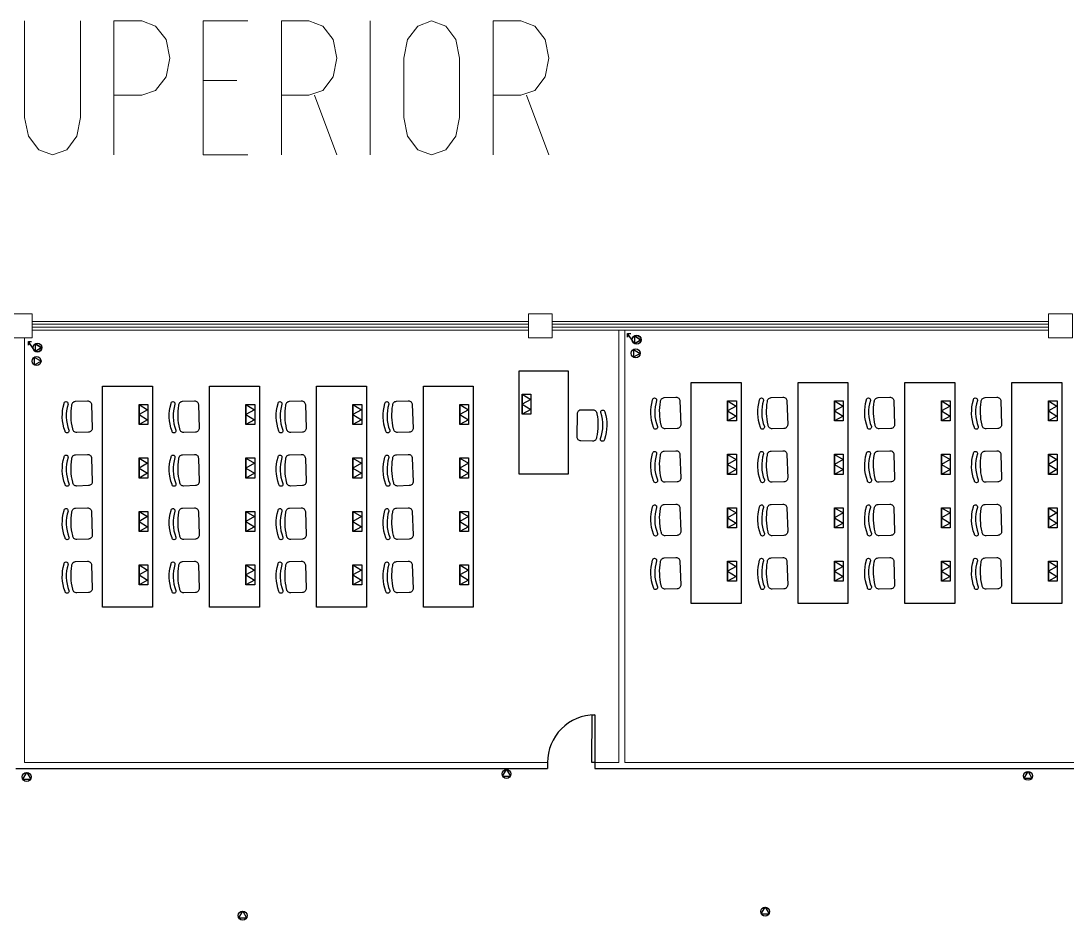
# Model space of a CAD drawing. Header units: millimetres. Extents: x 10.1 to 89.3, y 2.6 to 32.6.
# Drawn here: x 45.32 to 62.93, y 17.5 to 32.64 of the extents above; entities that cross this region are included whole.
import ezdxf

# ---------------------------------------------------------------- set-up
doc = ezdxf.new("R2010")
doc.units = ezdxf.units.MM
doc.layers.add('Mobiliario', color=140, linetype='Continuous')
doc.layers.add('pontos', color=84, linetype='Continuous')

# ---------------------------------------------------------------- blocks, each defined once
blk = doc.blocks.new('*U27')
at = {"layer": 'Mobiliario'}
blk.add_lwpolyline([(-0.42, 1.859), (0.42, 1.859), (0.42, -1.859), (-0.42, -1.859)], close=True, dxfattribs=at)
blk = doc.blocks.new('*U28')
at = {"color": 0, "linetype": 'ByBlock', "lineweight": -2, "transparency": 16777216}
for p in [(0, 0), (1.8, 0), (3.6, 0), (5.4, 0)]:
    blk.add_blockref('*U27', p, dxfattribs=at)
blk = doc.blocks.new('*U30')
at = {"layer": 'Mobiliario'}
blk.add_lwpolyline([(-0.42, 1.859), (0.42, 1.859), (0.42, -1.859), (-0.42, -1.859)], close=True, dxfattribs=at)
blk = doc.blocks.new('*U31')
at = {"color": 0, "linetype": 'ByBlock', "lineweight": -2, "transparency": 16777216}
for p in [(0, 0), (1.8, 0), (3.6, 0), (5.4, 0)]:
    blk.add_blockref('*U30', p, dxfattribs=at)

msp = doc.modelspace()

# ---------------------------------------------------------------- linework, layer by layer
for p, q in [((54.186, 20.156), (54.186, 20.056)), ((54.986, 20.156), (54.986, 20.056)), ((45.236, 20.056), (45.386, 20.056)), ((45.386, 20.056), (54.186, 20.056)), ((54.986, 20.056), (64.286, 20.056))]:
    msp.add_line(p, q)
at = {"color": 1, "lineweight": 0}
for points in [[(45.386, 32.644), (45.386, 31.016), (45.449, 30.703), (45.624, 30.471), (45.856, 30.39), (46.094, 30.471), (46.263, 30.703), (46.325, 31.016), (46.325, 32.644)], [(46.889, 30.39), (46.889, 32.644), (47.359, 32.644)], [(47.359, 31.392), (47.59, 31.473), (47.766, 31.705), (47.828, 32.018), (47.766, 32.331), (47.59, 32.556), (47.359, 32.644)], [(49.143, 30.39), (48.392, 30.39), (48.392, 32.644), (49.143, 32.644)], [(49.707, 30.39), (49.707, 32.644), (50.171, 32.644)], [(50.171, 31.392), (50.408, 31.473), (50.578, 31.705), (50.64, 32.018), (50.578, 32.331), (50.408, 32.556), (50.171, 32.644)], [(51.204, 30.39), (51.204, 32.644)], [(52.707, 32.018), (52.644, 32.331), (52.475, 32.556), (52.237, 32.644), (52.005, 32.556), (51.83, 32.331), (51.767, 32.018)], [(53.27, 30.39), (53.27, 32.644), (53.74, 32.644)], [(53.74, 31.392), (53.972, 31.473), (54.147, 31.705), (54.21, 32.018), (54.147, 32.331), (53.972, 32.556), (53.74, 32.644)], [(51.767, 31.016), (51.767, 32.018)], [(52.707, 32.018), (52.707, 31.016)], [(48.956, 31.642), (48.392, 31.642)], [(47.359, 31.392), (46.889, 31.392)], [(50.171, 31.392), (49.707, 31.392)], [(50.264, 31.392), (50.64, 30.39)], [(53.74, 31.392), (53.27, 31.392)], [(53.834, 31.392), (54.21, 30.39)], [(51.767, 31.016), (51.83, 30.703), (52.005, 30.471), (52.237, 30.39), (52.475, 30.471), (52.644, 30.703), (52.707, 31.016)]]:
    msp.add_lwpolyline(points, dxfattribs=at)
at = {"color": 7, "lineweight": 0}
for points in [[(45.11, 27.308), (45.511, 27.308), (45.511, 27.709), (45.11, 27.709), (45.11, 27.308), (45.11, 27.308)], [(53.865, 27.308), (54.266, 27.308), (54.266, 27.709), (53.865, 27.709), (53.865, 27.308), (53.865, 27.308)], [(62.62, 27.308), (63.021, 27.308), (63.021, 27.709), (62.62, 27.709), (62.62, 27.308), (62.62, 27.308)], [(45.511, 27.584), (53.865, 27.584)], [(45.511, 27.534), (53.865, 27.534)], [(45.511, 27.484), (53.865, 27.484)], [(54.266, 27.584), (62.62, 27.584)], [(54.266, 27.534), (62.62, 27.534)], [(54.266, 27.484), (62.62, 27.484)], [(45.386, 27.308), (45.386, 20.156), (54.186, 20.156)], [(45.511, 27.434), (53.865, 27.434)], [(54.266, 27.434), (62.62, 27.434)], [(54.986, 20.156), (55.386, 20.156), (55.386, 27.434)], [(55.486, 27.434), (55.486, 20.156), (64.286, 20.156)]]:
    msp.add_lwpolyline(points, dxfattribs=at)
msp.add_lwpolyline([(54.986, 20.956), (54.986, 20.156), (54.936, 20.156), (54.937, 20.956), (54.986, 20.956)])
msp.add_arc((54.986, 20.156), 0.8, 90, 180.0454)
at = {"layer": 'Mobiliario'}
for p, q in [((55.988, 26.294), (55.988, 26.294)), ((57.788, 26.294), (57.788, 26.294)), ((59.588, 26.294), (59.588, 26.294)), ((61.388, 26.294), (61.388, 26.294)), ((46.082, 26.232), (46.082, 26.232)), ((47.882, 26.232), (47.882, 26.232)), ((49.682, 26.232), (49.682, 26.232)), ((51.482, 26.232), (51.482, 26.232)), ((55.11, 25.565), (55.11, 25.565)), ((55.988, 25.394), (55.988, 25.394)), ((57.788, 25.394), (57.788, 25.394)), ((59.588, 25.394), (59.588, 25.394)), ((61.388, 25.394), (61.388, 25.394)), ((46.082, 25.332), (46.082, 25.332)), ((47.882, 25.332), (47.882, 25.332)), ((49.682, 25.332), (49.682, 25.332)), ((51.482, 25.332), (51.482, 25.332)), ((55.988, 24.494), (55.988, 24.494)), ((57.788, 24.494), (57.788, 24.494)), ((59.588, 24.494), (59.588, 24.494)), ((61.388, 24.494), (61.388, 24.494)), ((46.082, 24.432), (46.082, 24.432)), ((47.882, 24.432), (47.882, 24.432)), ((49.682, 24.432), (49.682, 24.432)), ((51.482, 24.432), (51.482, 24.432)), ((46.082, 23.532), (46.082, 23.532)), ((47.882, 23.532), (47.882, 23.532)), ((49.682, 23.532), (49.682, 23.532)), ((51.482, 23.532), (51.482, 23.532)), ((55.988, 23.594), (55.988, 23.594)), ((57.788, 23.594), (57.788, 23.594)), ((59.588, 23.594), (59.588, 23.594)), ((61.388, 23.594), (61.388, 23.594))]:
    msp.add_line(p, q, dxfattribs=at)
msp.add_lwpolyline([(54.541, 26.745), (53.704, 26.745), (53.704, 25.017), (54.541, 25.017)], close=True, dxfattribs=at)
for points in [[(46.264, 25.711, -0.414214), (46.196, 25.775, -0.100929), (46.182, 26.169, -0.414214), (46.245, 26.238), (46.443, 26.244, -0.414214), (46.511, 26.181), (46.525, 25.786, -0.414214), (46.461, 25.718)], [(48.064, 25.711, -0.414214), (47.996, 25.775, -0.100929), (47.982, 26.169, -0.414214), (48.045, 26.238), (48.243, 26.244, -0.414214), (48.311, 26.181), (48.325, 25.786, -0.414214), (48.261, 25.718)], [(49.864, 25.711, -0.414214), (49.796, 25.775, -0.100929), (49.782, 26.169, -0.414214), (49.845, 26.238), (50.043, 26.244, -0.414214), (50.111, 26.181), (50.125, 25.786, -0.414214), (50.061, 25.718)], [(51.664, 25.711, -0.414214), (51.596, 25.775, -0.100929), (51.582, 26.169, -0.414214), (51.645, 26.238), (51.843, 26.244, -0.414214), (51.911, 26.181), (51.925, 25.786, -0.414214), (51.861, 25.718)], [(56.007, 25.767), (56.007, 25.767, -0.414214), (55.973, 25.799, -0.167087), (55.957, 26.26, -0.414214), (55.988, 26.294, -0.414214), (56.022, 26.262), (56.023, 26.251, 0.175685), (56.038, 25.813), (56.038, 25.801, -0.414214)], [(56.17, 25.773, -0.414214), (56.102, 25.837, -0.100929), (56.088, 26.231, -0.414214), (56.151, 26.299), (56.349, 26.306, -0.414214), (56.417, 26.243), (56.43, 25.848, -0.414214), (56.367, 25.78)], [(57.807, 25.767), (57.807, 25.767, -0.414214), (57.773, 25.799, -0.167087), (57.757, 26.26, -0.414214), (57.788, 26.294, -0.414214), (57.822, 26.262), (57.823, 26.251, 0.175685), (57.838, 25.813), (57.838, 25.801, -0.414214)], [(57.97, 25.773, -0.414214), (57.902, 25.837, -0.100929), (57.888, 26.231, -0.414214), (57.951, 26.299), (58.149, 26.306, -0.414214), (58.217, 26.243), (58.23, 25.848, -0.414214), (58.167, 25.78)], [(59.607, 25.767), (59.607, 25.767, -0.414214), (59.573, 25.799, -0.167087), (59.557, 26.26, -0.414214), (59.588, 26.294, -0.414214), (59.622, 26.262), (59.623, 26.251, 0.175685), (59.638, 25.813), (59.638, 25.801, -0.414214)], [(59.77, 25.773, -0.414214), (59.702, 25.837, -0.100929), (59.688, 26.231, -0.414214), (59.751, 26.299), (59.949, 26.306, -0.414214), (60.017, 26.243), (60.03, 25.848, -0.414214), (59.967, 25.78)], [(61.407, 25.767), (61.407, 25.767, -0.414214), (61.373, 25.799, -0.167087), (61.357, 26.26, -0.414214), (61.388, 26.294, -0.414214), (61.422, 26.262), (61.423, 26.251, 0.175685), (61.438, 25.813), (61.438, 25.801, -0.414214)], [(61.57, 25.773, -0.414214), (61.502, 25.837, -0.100929), (61.488, 26.231, -0.414214), (61.551, 26.299), (61.749, 26.306, -0.414214), (61.817, 26.243), (61.83, 25.848, -0.414214), (61.767, 25.78)], [(46.101, 25.706), (46.101, 25.706, -0.414214), (46.067, 25.737, -0.167087), (46.051, 26.198, -0.414214), (46.082, 26.232, -0.414214), (46.116, 26.2), (46.117, 26.189, 0.175685), (46.132, 25.751), (46.133, 25.74, -0.414214)], [(47.901, 25.706), (47.901, 25.706, -0.414214), (47.867, 25.737, -0.167087), (47.851, 26.198, -0.414214), (47.882, 26.232, -0.414214), (47.916, 26.2), (47.917, 26.189, 0.175685), (47.932, 25.751), (47.933, 25.74, -0.414214)], [(49.701, 25.706), (49.701, 25.706, -0.414214), (49.667, 25.737, -0.167087), (49.651, 26.198, -0.414214), (49.682, 26.232, -0.414214), (49.716, 26.2), (49.717, 26.189, 0.175685), (49.732, 25.751), (49.733, 25.74, -0.414214)], [(51.501, 25.706), (51.501, 25.706, -0.414214), (51.467, 25.737, -0.167087), (51.451, 26.198, -0.414214), (51.482, 26.232, -0.414214), (51.516, 26.2), (51.517, 26.189, 0.175685), (51.532, 25.751), (51.533, 25.74, -0.414214)], [(54.954, 26.093, -0.414214), (55.019, 26.027, -0.100929), (55.014, 25.632, -0.414214), (54.947, 25.567), (54.75, 25.57, -0.414214), (54.685, 25.636), (54.69, 26.031, -0.414214), (54.757, 26.096)], [(55.117, 26.091), (55.117, 26.091, -0.414214), (55.15, 26.058, -0.167087), (55.144, 25.597, -0.414214), (55.11, 25.565, -0.414214), (55.078, 25.598), (55.078, 25.609, 0.175685), (55.084, 26.047), (55.084, 26.059, -0.414214)], [(56.007, 24.867), (56.007, 24.867, -0.414214), (55.973, 24.899, -0.167087), (55.957, 25.36, -0.414214), (55.988, 25.394, -0.414214), (56.022, 25.362), (56.023, 25.351, 0.175685), (56.038, 24.913), (56.038, 24.901, -0.414214)], [(56.17, 24.873, -0.414214), (56.102, 24.937, -0.100929), (56.088, 25.331, -0.414214), (56.151, 25.399), (56.349, 25.406, -0.414214), (56.417, 25.343), (56.43, 24.948, -0.414214), (56.367, 24.88)], [(57.807, 24.867), (57.807, 24.867, -0.414214), (57.773, 24.899, -0.167087), (57.757, 25.36, -0.414214), (57.788, 25.394, -0.414214), (57.822, 25.362), (57.823, 25.351, 0.175685), (57.838, 24.913), (57.838, 24.901, -0.414214)], [(57.97, 24.873, -0.414214), (57.902, 24.937, -0.100929), (57.888, 25.331, -0.414214), (57.951, 25.399), (58.149, 25.406, -0.414214), (58.217, 25.343), (58.23, 24.948, -0.414214), (58.167, 24.88)], [(59.607, 24.867), (59.607, 24.867, -0.414214), (59.573, 24.899, -0.167087), (59.557, 25.36, -0.414214), (59.588, 25.394, -0.414214), (59.622, 25.362), (59.623, 25.351, 0.175685), (59.638, 24.913), (59.638, 24.901, -0.414214)], [(59.77, 24.873, -0.414214), (59.702, 24.937, -0.100929), (59.688, 25.331, -0.414214), (59.751, 25.399), (59.949, 25.406, -0.414214), (60.017, 25.343), (60.03, 24.948, -0.414214), (59.967, 24.88)], [(61.407, 24.867), (61.407, 24.867, -0.414214), (61.373, 24.899, -0.167087), (61.357, 25.36, -0.414214), (61.388, 25.394, -0.414214), (61.422, 25.362), (61.423, 25.351, 0.175685), (61.438, 24.913), (61.438, 24.901, -0.414214)], [(61.57, 24.873, -0.414214), (61.502, 24.937, -0.100929), (61.488, 25.331, -0.414214), (61.551, 25.399), (61.749, 25.406, -0.414214), (61.817, 25.343), (61.83, 24.948, -0.414214), (61.767, 24.88)], [(46.101, 24.806), (46.101, 24.806, -0.414214), (46.067, 24.837, -0.167087), (46.051, 25.298, -0.414214), (46.082, 25.332, -0.414214), (46.116, 25.3), (46.117, 25.289, 0.175685), (46.132, 24.851), (46.133, 24.84, -0.414214)], [(46.264, 24.811, -0.414214), (46.196, 24.875, -0.100929), (46.182, 25.269, -0.414214), (46.245, 25.338), (46.443, 25.344, -0.414214), (46.511, 25.281), (46.525, 24.886, -0.414214), (46.461, 24.818)], [(47.901, 24.806), (47.901, 24.806, -0.414214), (47.867, 24.837, -0.167087), (47.851, 25.298, -0.414214), (47.882, 25.332, -0.414214), (47.916, 25.3), (47.917, 25.289, 0.175685), (47.932, 24.851), (47.933, 24.84, -0.414214)], [(48.064, 24.811, -0.414214), (47.996, 24.875, -0.100929), (47.982, 25.269, -0.414214), (48.045, 25.338), (48.243, 25.344, -0.414214), (48.311, 25.281), (48.325, 24.886, -0.414214), (48.261, 24.818)], [(49.701, 24.806), (49.701, 24.806, -0.414214), (49.667, 24.837, -0.167087), (49.651, 25.298, -0.414214), (49.682, 25.332, -0.414214), (49.716, 25.3), (49.717, 25.289, 0.175685), (49.732, 24.851), (49.733, 24.84, -0.414214)], [(49.864, 24.811, -0.414214), (49.796, 24.875, -0.100929), (49.782, 25.269, -0.414214), (49.845, 25.338), (50.043, 25.344, -0.414214), (50.111, 25.281), (50.125, 24.886, -0.414214), (50.061, 24.818)], [(51.501, 24.806), (51.501, 24.806, -0.414214), (51.467, 24.837, -0.167087), (51.451, 25.298, -0.414214), (51.482, 25.332, -0.414214), (51.516, 25.3), (51.517, 25.289, 0.175685), (51.532, 24.851), (51.533, 24.84, -0.414214)], [(51.664, 24.811, -0.414214), (51.596, 24.875, -0.100929), (51.582, 25.269, -0.414214), (51.645, 25.338), (51.843, 25.344, -0.414214), (51.911, 25.281), (51.925, 24.886, -0.414214), (51.861, 24.818)], [(56.007, 23.967), (56.007, 23.967, -0.414214), (55.973, 23.999, -0.167087), (55.957, 24.46, -0.414214), (55.988, 24.494, -0.414214), (56.022, 24.462), (56.023, 24.451, 0.175685), (56.038, 24.013), (56.038, 24.001, -0.414214)], [(56.17, 23.973, -0.414214), (56.102, 24.037, -0.100929), (56.088, 24.431, -0.414214), (56.151, 24.499), (56.349, 24.506, -0.414214), (56.417, 24.443), (56.43, 24.048, -0.414214), (56.367, 23.98)], [(57.807, 23.967), (57.807, 23.967, -0.414214), (57.773, 23.999, -0.167087), (57.757, 24.46, -0.414214), (57.788, 24.494, -0.414214), (57.822, 24.462), (57.823, 24.451, 0.175685), (57.838, 24.013), (57.838, 24.001, -0.414214)], [(57.97, 23.973, -0.414214), (57.902, 24.037, -0.100929), (57.888, 24.431, -0.414214), (57.951, 24.499), (58.149, 24.506, -0.414214), (58.217, 24.443), (58.23, 24.048, -0.414214), (58.167, 23.98)], [(59.607, 23.967), (59.607, 23.967, -0.414214), (59.573, 23.999, -0.167087), (59.557, 24.46, -0.414214), (59.588, 24.494, -0.414214), (59.622, 24.462), (59.623, 24.451, 0.175685), (59.638, 24.013), (59.638, 24.001, -0.414214)], [(59.77, 23.973, -0.414214), (59.702, 24.037, -0.100929), (59.688, 24.431, -0.414214), (59.751, 24.499), (59.949, 24.506, -0.414214), (60.017, 24.443), (60.03, 24.048, -0.414214), (59.967, 23.98)], [(61.407, 23.967), (61.407, 23.967, -0.414214), (61.373, 23.999, -0.167087), (61.357, 24.46, -0.414214), (61.388, 24.494, -0.414214), (61.422, 24.462), (61.423, 24.451, 0.175685), (61.438, 24.013), (61.438, 24.001, -0.414214)], [(61.57, 23.973, -0.414214), (61.502, 24.037, -0.100929), (61.488, 24.431, -0.414214), (61.551, 24.499), (61.749, 24.506, -0.414214), (61.817, 24.443), (61.83, 24.048, -0.414214), (61.767, 23.98)], [(46.101, 23.906), (46.101, 23.906, -0.414214), (46.067, 23.937, -0.167087), (46.051, 24.398, -0.414214), (46.082, 24.432, -0.414214), (46.116, 24.4), (46.117, 24.389, 0.175685), (46.132, 23.951), (46.133, 23.94, -0.414214)], [(46.264, 23.911, -0.414214), (46.196, 23.975, -0.100929), (46.182, 24.369, -0.414214), (46.245, 24.438), (46.443, 24.444, -0.414214), (46.511, 24.381), (46.525, 23.986, -0.414214), (46.461, 23.918)], [(47.901, 23.906), (47.901, 23.906, -0.414214), (47.867, 23.937, -0.167087), (47.851, 24.398, -0.414214), (47.882, 24.432, -0.414214), (47.916, 24.4), (47.917, 24.389, 0.175685), (47.932, 23.951), (47.933, 23.94, -0.414214)], [(48.064, 23.911, -0.414214), (47.996, 23.975, -0.100929), (47.982, 24.369, -0.414214), (48.045, 24.438), (48.243, 24.444, -0.414214), (48.311, 24.381), (48.325, 23.986, -0.414214), (48.261, 23.918)], [(49.701, 23.906), (49.701, 23.906, -0.414214), (49.667, 23.937, -0.167087), (49.651, 24.398, -0.414214), (49.682, 24.432, -0.414214), (49.716, 24.4), (49.717, 24.389, 0.175685), (49.732, 23.951), (49.733, 23.94, -0.414214)], [(49.864, 23.911, -0.414214), (49.796, 23.975, -0.100929), (49.782, 24.369, -0.414214), (49.845, 24.438), (50.043, 24.444, -0.414214), (50.111, 24.381), (50.125, 23.986, -0.414214), (50.061, 23.918)], [(51.501, 23.906), (51.501, 23.906, -0.414214), (51.467, 23.937, -0.167087), (51.451, 24.398, -0.414214), (51.482, 24.432, -0.414214), (51.516, 24.4), (51.517, 24.389, 0.175685), (51.532, 23.951), (51.533, 23.94, -0.414214)], [(51.664, 23.911, -0.414214), (51.596, 23.975, -0.100929), (51.582, 24.369, -0.414214), (51.645, 24.438), (51.843, 24.444, -0.414214), (51.911, 24.381), (51.925, 23.986, -0.414214), (51.861, 23.918)], [(56.17, 23.073, -0.414214), (56.102, 23.137, -0.100929), (56.088, 23.531, -0.414214), (56.151, 23.599), (56.349, 23.606, -0.414214), (56.417, 23.543), (56.43, 23.148, -0.414214), (56.367, 23.08)], [(57.97, 23.073, -0.414214), (57.902, 23.137, -0.100929), (57.888, 23.531, -0.414214), (57.951, 23.599), (58.149, 23.606, -0.414214), (58.217, 23.543), (58.23, 23.148, -0.414214), (58.167, 23.08)], [(59.77, 23.073, -0.414214), (59.702, 23.137, -0.100929), (59.688, 23.531, -0.414214), (59.751, 23.599), (59.949, 23.606, -0.414214), (60.017, 23.543), (60.03, 23.148, -0.414214), (59.967, 23.08)], [(61.57, 23.073, -0.414214), (61.502, 23.137, -0.100929), (61.488, 23.531, -0.414214), (61.551, 23.599), (61.749, 23.606, -0.414214), (61.817, 23.543), (61.83, 23.148, -0.414214), (61.767, 23.08)], [(46.101, 23.006), (46.101, 23.006, -0.414214), (46.067, 23.037, -0.167087), (46.051, 23.498, -0.414214), (46.082, 23.532, -0.414214), (46.116, 23.5), (46.117, 23.489, 0.175685), (46.132, 23.051), (46.133, 23.04, -0.414214)], [(46.264, 23.011, -0.414214), (46.196, 23.075, -0.100929), (46.182, 23.469, -0.414214), (46.245, 23.538), (46.443, 23.544, -0.414214), (46.511, 23.481), (46.525, 23.086, -0.414214), (46.461, 23.018)], [(47.901, 23.006), (47.901, 23.006, -0.414214), (47.867, 23.037, -0.167087), (47.851, 23.498, -0.414214), (47.882, 23.532, -0.414214), (47.916, 23.5), (47.917, 23.489, 0.175685), (47.932, 23.051), (47.933, 23.04, -0.414214)], [(48.064, 23.011, -0.414214), (47.996, 23.075, -0.100929), (47.982, 23.469, -0.414214), (48.045, 23.538), (48.243, 23.544, -0.414214), (48.311, 23.481), (48.325, 23.086, -0.414214), (48.261, 23.018)], [(49.701, 23.006), (49.701, 23.006, -0.414214), (49.667, 23.037, -0.167087), (49.651, 23.498, -0.414214), (49.682, 23.532, -0.414214), (49.716, 23.5), (49.717, 23.489, 0.175685), (49.732, 23.051), (49.733, 23.04, -0.414214)], [(49.864, 23.011, -0.414214), (49.796, 23.075, -0.100929), (49.782, 23.469, -0.414214), (49.845, 23.538), (50.043, 23.544, -0.414214), (50.111, 23.481), (50.125, 23.086, -0.414214), (50.061, 23.018)], [(51.501, 23.006), (51.501, 23.006, -0.414214), (51.467, 23.037, -0.167087), (51.451, 23.498, -0.414214), (51.482, 23.532, -0.414214), (51.516, 23.5), (51.517, 23.489, 0.175685), (51.532, 23.051), (51.533, 23.04, -0.414214)], [(51.664, 23.011, -0.414214), (51.596, 23.075, -0.100929), (51.582, 23.469, -0.414214), (51.645, 23.538), (51.843, 23.544, -0.414214), (51.911, 23.481), (51.925, 23.086, -0.414214), (51.861, 23.018)], [(56.007, 23.067), (56.007, 23.067, -0.414214), (55.973, 23.099, -0.167087), (55.957, 23.56, -0.414214), (55.988, 23.594, -0.414214), (56.022, 23.562), (56.023, 23.551, 0.175685), (56.038, 23.113), (56.038, 23.101, -0.414214)], [(57.807, 23.067), (57.807, 23.067, -0.414214), (57.773, 23.099, -0.167087), (57.757, 23.56, -0.414214), (57.788, 23.594, -0.414214), (57.822, 23.562), (57.823, 23.551, 0.175685), (57.838, 23.113), (57.838, 23.101, -0.414214)], [(59.607, 23.067), (59.607, 23.067, -0.414214), (59.573, 23.099, -0.167087), (59.557, 23.56, -0.414214), (59.588, 23.594, -0.414214), (59.622, 23.562), (59.623, 23.551, 0.175685), (59.638, 23.113), (59.638, 23.101, -0.414214)], [(61.407, 23.067), (61.407, 23.067, -0.414214), (61.373, 23.099, -0.167087), (61.357, 23.56, -0.414214), (61.388, 23.594, -0.414214), (61.422, 23.562), (61.423, 23.551, 0.175685), (61.438, 23.113), (61.438, 23.101, -0.414214)]]:
    msp.add_lwpolyline(points, format="xyb", close=True, dxfattribs=at)
at = {"layer": 'pontos'}
for p, q in [((55.65, 27.21), (55.534, 27.377)), ((55.534, 27.377), (55.534, 27.316)), ((55.534, 27.316), (55.534, 27.377)), ((55.534, 27.377), (55.587, 27.377)), ((55.65, 27.34), (55.65, 27.208)), ((55.65, 27.34), (55.763, 27.272)), ((55.65, 27.338), (55.65, 27.206)), ((55.65, 27.338), (55.763, 27.27)), ((45.565, 27.079), (45.449, 27.246)), ((45.449, 27.246), (45.449, 27.185)), ((45.449, 27.185), (45.449, 27.246)), ((45.449, 27.246), (45.502, 27.246)), ((45.565, 27.209), (45.565, 27.077)), ((45.565, 27.209), (45.678, 27.142)), ((45.565, 27.207), (45.565, 27.075)), ((45.565, 27.207), (45.678, 27.139)), ((45.678, 27.142), (45.565, 27.077)), ((45.678, 27.139), (45.565, 27.075)), ((55.763, 27.272), (55.65, 27.208)), ((55.763, 27.27), (55.65, 27.206)), ((45.549, 26.981), (45.549, 26.849)), ((45.549, 26.981), (45.662, 26.913)), ((55.634, 27.112), (55.634, 26.98)), ((55.634, 27.112), (55.746, 27.044)), ((55.746, 27.044), (55.634, 26.98)), ((45.662, 26.913), (45.549, 26.849)), ((53.76, 26.356), (53.76, 26.187)), ((53.76, 26.356), (53.904, 26.269)), ((53.904, 26.269), (53.76, 26.187)), ((57.218, 26.243), (57.218, 26.075)), ((57.218, 26.243), (57.362, 26.157)), ((59.018, 26.243), (59.018, 26.075)), ((59.018, 26.243), (59.162, 26.157)), ((60.818, 26.243), (60.818, 26.075)), ((60.818, 26.243), (60.962, 26.157)), ((62.618, 26.243), (62.618, 26.075)), ((62.618, 26.243), (62.762, 26.157)), ((47.312, 26.182), (47.312, 26.013)), ((47.312, 26.182), (47.456, 26.095)), ((47.456, 26.095), (47.312, 26.013)), ((49.112, 26.182), (49.112, 26.013)), ((49.112, 26.182), (49.256, 26.095)), ((49.256, 26.095), (49.112, 26.013)), ((50.912, 26.182), (50.912, 26.013)), ((50.912, 26.182), (51.056, 26.095)), ((51.056, 26.095), (50.912, 26.013)), ((52.712, 26.182), (52.712, 26.013)), ((52.712, 26.182), (52.856, 26.095)), ((52.856, 26.095), (52.712, 26.013)), ((53.76, 26.187), (53.76, 26.019)), ((53.76, 26.187), (53.904, 26.1)), ((53.904, 26.1), (53.76, 26.019)), ((57.362, 26.157), (57.218, 26.075)), ((57.218, 26.075), (57.218, 25.906)), ((57.218, 26.075), (57.362, 25.988)), ((59.162, 26.157), (59.018, 26.075)), ((59.018, 26.075), (59.018, 25.906)), ((59.018, 26.075), (59.162, 25.988)), ((60.962, 26.157), (60.818, 26.075)), ((60.818, 26.075), (60.818, 25.906)), ((60.818, 26.075), (60.962, 25.988)), ((62.762, 26.157), (62.618, 26.075)), ((62.618, 26.075), (62.618, 25.906)), ((62.618, 26.075), (62.762, 25.988)), ((47.312, 26.013), (47.312, 25.845)), ((47.312, 26.013), (47.456, 25.926)), ((47.456, 25.926), (47.312, 25.845)), ((49.112, 26.013), (49.112, 25.845)), ((49.112, 26.013), (49.256, 25.926)), ((49.256, 25.926), (49.112, 25.845)), ((50.912, 26.013), (50.912, 25.845)), ((50.912, 26.013), (51.056, 25.926)), ((51.056, 25.926), (50.912, 25.845)), ((52.712, 26.013), (52.712, 25.845)), ((52.712, 26.013), (52.856, 25.926)), ((52.856, 25.926), (52.712, 25.845)), ((57.362, 25.988), (57.218, 25.906)), ((59.162, 25.988), (59.018, 25.906)), ((60.962, 25.988), (60.818, 25.906)), ((62.762, 25.988), (62.618, 25.906)), ((47.312, 25.282), (47.312, 25.113)), ((47.312, 25.282), (47.456, 25.195)), ((47.456, 25.195), (47.312, 25.113)), ((49.112, 25.282), (49.112, 25.113)), ((49.112, 25.282), (49.256, 25.195)), ((49.256, 25.195), (49.112, 25.113)), ((50.912, 25.282), (50.912, 25.113)), ((50.912, 25.282), (51.056, 25.195)), ((51.056, 25.195), (50.912, 25.113)), ((52.712, 25.282), (52.712, 25.113)), ((52.712, 25.282), (52.856, 25.195)), ((52.856, 25.195), (52.712, 25.113)), ((57.218, 25.343), (57.218, 25.175)), ((57.218, 25.343), (57.362, 25.257)), ((57.362, 25.257), (57.218, 25.175)), ((59.018, 25.343), (59.018, 25.175)), ((59.018, 25.343), (59.162, 25.257)), ((59.162, 25.257), (59.018, 25.175)), ((60.818, 25.343), (60.818, 25.175)), ((60.818, 25.343), (60.962, 25.257)), ((60.962, 25.257), (60.818, 25.175)), ((62.618, 25.343), (62.618, 25.175)), ((62.618, 25.343), (62.762, 25.257)), ((62.762, 25.257), (62.618, 25.175)), ((47.312, 25.113), (47.312, 24.945)), ((47.312, 25.113), (47.456, 25.026)), ((47.456, 25.026), (47.312, 24.945)), ((49.112, 25.113), (49.112, 24.945)), ((49.112, 25.113), (49.256, 25.026)), ((49.256, 25.026), (49.112, 24.945)), ((50.912, 25.113), (50.912, 24.945)), ((50.912, 25.113), (51.056, 25.026)), ((51.056, 25.026), (50.912, 24.945)), ((52.712, 25.113), (52.712, 24.945)), ((52.712, 25.113), (52.856, 25.026)), ((52.856, 25.026), (52.712, 24.945)), ((57.218, 25.175), (57.218, 25.006)), ((57.218, 25.175), (57.362, 25.088)), ((57.362, 25.088), (57.218, 25.006)), ((59.018, 25.175), (59.018, 25.006)), ((59.018, 25.175), (59.162, 25.088)), ((59.162, 25.088), (59.018, 25.006)), ((60.818, 25.175), (60.818, 25.006)), ((60.818, 25.175), (60.962, 25.088)), ((60.962, 25.088), (60.818, 25.006)), ((62.618, 25.175), (62.618, 25.006)), ((62.618, 25.175), (62.762, 25.088)), ((62.762, 25.088), (62.618, 25.006)), ((47.312, 24.382), (47.312, 24.213)), ((47.312, 24.382), (47.456, 24.295)), ((49.112, 24.382), (49.112, 24.213)), ((49.112, 24.382), (49.256, 24.295)), ((50.912, 24.382), (50.912, 24.213)), ((50.912, 24.382), (51.056, 24.295)), ((52.712, 24.382), (52.712, 24.213)), ((52.712, 24.382), (52.856, 24.295)), ((57.218, 24.443), (57.218, 24.275)), ((57.218, 24.443), (57.362, 24.357)), ((57.362, 24.357), (57.218, 24.275)), ((59.018, 24.443), (59.018, 24.275)), ((59.018, 24.443), (59.162, 24.357)), ((59.162, 24.357), (59.018, 24.275)), ((60.818, 24.443), (60.818, 24.275)), ((60.818, 24.443), (60.962, 24.357)), ((60.962, 24.357), (60.818, 24.275)), ((62.618, 24.443), (62.618, 24.275)), ((62.618, 24.443), (62.762, 24.357)), ((62.762, 24.357), (62.618, 24.275)), ((47.456, 24.295), (47.312, 24.213)), ((47.312, 24.213), (47.312, 24.045)), ((47.312, 24.213), (47.456, 24.126)), ((47.456, 24.126), (47.312, 24.045)), ((49.256, 24.295), (49.112, 24.213)), ((49.112, 24.213), (49.112, 24.045)), ((49.112, 24.213), (49.256, 24.126)), ((49.256, 24.126), (49.112, 24.045)), ((51.056, 24.295), (50.912, 24.213)), ((50.912, 24.213), (50.912, 24.045)), ((50.912, 24.213), (51.056, 24.126)), ((51.056, 24.126), (50.912, 24.045)), ((52.856, 24.295), (52.712, 24.213)), ((52.712, 24.213), (52.712, 24.045)), ((52.712, 24.213), (52.856, 24.126)), ((52.856, 24.126), (52.712, 24.045)), ((57.218, 24.275), (57.218, 24.106)), ((57.218, 24.275), (57.362, 24.188)), ((57.362, 24.188), (57.218, 24.106)), ((59.018, 24.275), (59.018, 24.106)), ((59.018, 24.275), (59.162, 24.188)), ((59.162, 24.188), (59.018, 24.106)), ((60.818, 24.275), (60.818, 24.106)), ((60.818, 24.275), (60.962, 24.188)), ((60.962, 24.188), (60.818, 24.106)), ((62.618, 24.275), (62.618, 24.106)), ((62.618, 24.275), (62.762, 24.188)), ((62.762, 24.188), (62.618, 24.106)), ((47.312, 23.482), (47.312, 23.313)), ((47.312, 23.482), (47.456, 23.395)), ((49.112, 23.482), (49.112, 23.313)), ((49.112, 23.482), (49.256, 23.395)), ((50.912, 23.482), (50.912, 23.313)), ((50.912, 23.482), (51.056, 23.395)), ((52.712, 23.482), (52.712, 23.313)), ((52.712, 23.482), (52.856, 23.395)), ((57.218, 23.543), (57.218, 23.375)), ((57.218, 23.543), (57.362, 23.457)), ((57.362, 23.457), (57.218, 23.375)), ((59.018, 23.543), (59.018, 23.375)), ((59.018, 23.543), (59.162, 23.457)), ((59.162, 23.457), (59.018, 23.375)), ((60.818, 23.543), (60.818, 23.375)), ((60.818, 23.543), (60.962, 23.457)), ((60.962, 23.457), (60.818, 23.375)), ((62.618, 23.543), (62.618, 23.375)), ((62.618, 23.543), (62.762, 23.457)), ((62.762, 23.457), (62.618, 23.375)), ((47.456, 23.395), (47.312, 23.313)), ((47.312, 23.313), (47.312, 23.145)), ((47.312, 23.313), (47.456, 23.226)), ((49.256, 23.395), (49.112, 23.313)), ((49.112, 23.313), (49.112, 23.145)), ((49.112, 23.313), (49.256, 23.226)), ((51.056, 23.395), (50.912, 23.313)), ((50.912, 23.313), (50.912, 23.145)), ((50.912, 23.313), (51.056, 23.226)), ((52.856, 23.395), (52.712, 23.313)), ((52.712, 23.313), (52.712, 23.145)), ((52.712, 23.313), (52.856, 23.226)), ((57.218, 23.375), (57.218, 23.206)), ((57.218, 23.375), (57.362, 23.288)), ((57.362, 23.288), (57.218, 23.206)), ((59.018, 23.375), (59.018, 23.206)), ((59.018, 23.375), (59.162, 23.288)), ((59.162, 23.288), (59.018, 23.206)), ((60.818, 23.375), (60.818, 23.206)), ((60.818, 23.375), (60.962, 23.288)), ((60.962, 23.288), (60.818, 23.206)), ((62.618, 23.375), (62.618, 23.206)), ((62.618, 23.375), (62.762, 23.288)), ((62.762, 23.288), (62.618, 23.206)), ((47.456, 23.226), (47.312, 23.145)), ((49.256, 23.226), (49.112, 23.145)), ((51.056, 23.226), (50.912, 23.145)), ((52.856, 23.226), (52.712, 23.145)), ((45.356, 19.873), (45.424, 19.985)), ((45.424, 19.985), (45.488, 19.873)), ((53.431, 19.924), (53.499, 20.037)), ((53.431, 19.924), (53.563, 19.924)), ((53.499, 20.037), (53.563, 19.924)), ((62.21, 19.89), (62.278, 20.003)), ((62.278, 20.003), (62.342, 19.89)), ((45.356, 19.873), (45.488, 19.873)), ((62.21, 19.89), (62.342, 19.89)), ((48.991, 17.537), (49.059, 17.65)), ((49.059, 17.65), (49.123, 17.537)), ((57.784, 17.605), (57.852, 17.718)), ((57.852, 17.718), (57.916, 17.605)), ((48.991, 17.537), (49.123, 17.537)), ((57.784, 17.605), (57.916, 17.605))]:
    msp.add_line(p, q, dxfattribs=at)
for points in [[(53.909, 26.357), (53.909, 26.019), (53.76, 26.019), (53.76, 26.357)], [(57.366, 26.245), (57.366, 25.906), (57.218, 25.906), (57.218, 26.245)], [(59.166, 26.245), (59.166, 25.906), (59.018, 25.906), (59.018, 26.245)], [(60.966, 26.245), (60.966, 25.906), (60.818, 25.906), (60.818, 26.245)], [(62.766, 26.245), (62.766, 25.906), (62.618, 25.906), (62.618, 26.245)], [(47.46, 26.183), (47.46, 25.845), (47.312, 25.845), (47.312, 26.183)], [(49.26, 26.183), (49.26, 25.845), (49.112, 25.845), (49.112, 26.183)], [(51.06, 26.183), (51.06, 25.845), (50.912, 25.845), (50.912, 26.183)], [(52.86, 26.183), (52.86, 25.845), (52.712, 25.845), (52.712, 26.183)], [(47.46, 25.283), (47.46, 24.945), (47.312, 24.945), (47.312, 25.283)], [(49.26, 25.283), (49.26, 24.945), (49.112, 24.945), (49.112, 25.283)], [(51.06, 25.283), (51.06, 24.945), (50.912, 24.945), (50.912, 25.283)], [(52.86, 25.283), (52.86, 24.945), (52.712, 24.945), (52.712, 25.283)], [(57.366, 25.345), (57.366, 25.006), (57.218, 25.006), (57.218, 25.345)], [(59.166, 25.345), (59.166, 25.006), (59.018, 25.006), (59.018, 25.345)], [(60.966, 25.345), (60.966, 25.006), (60.818, 25.006), (60.818, 25.345)], [(62.766, 25.345), (62.766, 25.006), (62.618, 25.006), (62.618, 25.345)], [(47.46, 24.383), (47.46, 24.045), (47.312, 24.045), (47.312, 24.383)], [(49.26, 24.383), (49.26, 24.045), (49.112, 24.045), (49.112, 24.383)], [(51.06, 24.383), (51.06, 24.045), (50.912, 24.045), (50.912, 24.383)], [(52.86, 24.383), (52.86, 24.045), (52.712, 24.045), (52.712, 24.383)], [(57.366, 24.445), (57.366, 24.106), (57.218, 24.106), (57.218, 24.445)], [(59.166, 24.445), (59.166, 24.106), (59.018, 24.106), (59.018, 24.445)], [(60.966, 24.445), (60.966, 24.106), (60.818, 24.106), (60.818, 24.445)], [(62.766, 24.445), (62.766, 24.106), (62.618, 24.106), (62.618, 24.445)], [(47.46, 23.483), (47.46, 23.145), (47.312, 23.145), (47.312, 23.483)], [(49.26, 23.483), (49.26, 23.145), (49.112, 23.145), (49.112, 23.483)], [(51.06, 23.483), (51.06, 23.145), (50.912, 23.145), (50.912, 23.483)], [(52.86, 23.483), (52.86, 23.145), (52.712, 23.145), (52.712, 23.483)], [(57.366, 23.545), (57.366, 23.206), (57.218, 23.206), (57.218, 23.545)], [(59.166, 23.545), (59.166, 23.206), (59.018, 23.206), (59.018, 23.545)], [(60.966, 23.545), (60.966, 23.206), (60.818, 23.206), (60.818, 23.545)], [(62.766, 23.545), (62.766, 23.206), (62.618, 23.206), (62.618, 23.545)]]:
    msp.add_lwpolyline(points, close=True, dxfattribs=at)
for centre in [(55.688, 27.275), (55.688, 27.273), (45.603, 27.144), (45.603, 27.142), (55.672, 27.046), (45.587, 26.915), (45.421, 19.911), (53.497, 19.962), (62.275, 19.929), (49.057, 17.575), (57.85, 17.643)]:
    msp.add_circle(centre, 0.0747, dxfattribs=at)

# ---------------------------------------------------------------- block references
for name, p in [('*U31', (47.118, 24.632)), ('*U28', (57.024, 24.694))]:
    msp.add_blockref(name, p)

doc.saveas('drawing.dxf')
